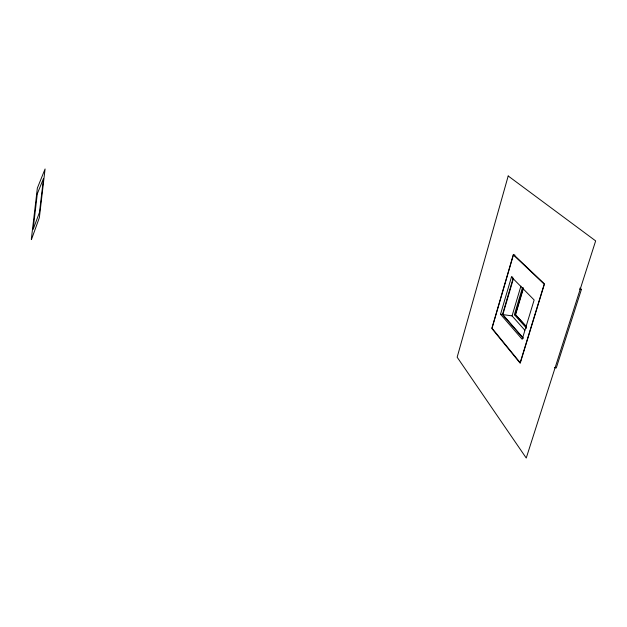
<?xml version="1.0" encoding="UTF-8"?>
<svg xmlns="http://www.w3.org/2000/svg" width="627" height="627" viewBox="0 0 627 627"><rect width="100%" height="100%" fill="white"/><g stroke="black" fill="none" stroke-linecap="round" stroke-linejoin="round"><path stroke-width="0.94" d="M513.419 254.938L492.046 328.227L520.167 362.672L544.189 284.164L513.419 254.938L514.971 255.181M511.467 276.946L534.141 299.98L522.189 339.293L500.526 314.268L511.467 276.946L512.768 277.134M513.145 278.169L502.454 314.542L522.942 338.094M513.262 279.156L502.838 314.597L523.349 338.149M524.807 330.194L512.055 315.883L520.919 286.124M526.586 328.266L514.383 314.699L522.456 287.636M526.484 327.004L515.323 314.527L523.333 287.715M523.326 288.679L515.535 314.864L514.383 314.699M579.959 288.099L581.433 289.392L556.29 367.916L554.393 367.673M500.526 314.268L512.055 315.883M515.323 314.527L526.547 326.698M579.536 289.11L581.433 289.392M31.35 239.075L31.428 239.608L39.344 217.718L45.081 168.976L37.354 188.108L31.35 239.075M37.299 193.806L33.113 229.474L39.477 212.396L43.506 178.46L37.299 193.806M508.199 175.983L457.154 357.194L526.241 458.023L595.65 240.893L508.199 175.983M513.38 254.405L491.803 328.438L520.206 363.268L544.495 283.913L513.38 254.405"/></g></svg>
